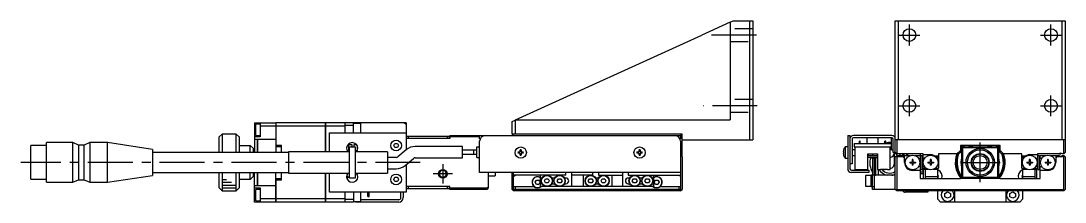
# Model space of a CAD drawing. Extents: x 0 to 776, y -8 to 645.
# Drawn here: x 407.6 to 776.5, y 292.9 to 356.9 of the extents above; entities that cross this region are included whole.
import ezdxf

# ---------------------------------------------------------------- set-up
doc = ezdxf.new("R2010")
doc.units = 0
doc.header["$LTSCALE"] = 0.5
doc.linetypes.add('CENTER', pattern=[50.8, 31.75, -6.35, 6.35, -6.35])
doc.linetypes.add('DASHED', pattern=[19.05, 12.7, -6.35])
for name, color, linetype in [('MSM_CENTER', 1, 'CENTER'), ('MSM_CONTINUOUS', 7, 'CONTINUOUS'), ('MSM_DASHED', 4, 'DASHED'), ('MSM_NARROW', 5, 'CONTINUOUS')]:
    doc.layers.add(name, color=color, linetype=linetype)

msp = doc.modelspace()

# ---------------------------------------------------------------- linework, layer by layer
at = {"layer": 'MSM_CENTER'}
for p, q in [((721.47, 348.25), (721.47, 355.65)), ((771.47, 348.25), (771.47, 355.65)), ((667.44, 351.95), (648.65, 351.95)), ((717.77, 351.95), (725.17, 351.95)), ((767.77, 351.95), (775.17, 351.95)), ((721.47, 323.25), (721.47, 330.65)), ((771.47, 323.25), (771.47, 330.65)), ((667.74, 326.95), (648.65, 326.95)), ((717.77, 326.95), (725.17, 326.95)), ((767.77, 326.95), (775.17, 326.95)), ((746.47, 299.95), (746.47, 313.95)), ((548.7, 306.95), (407.6, 306.95)), ((556.65, 306.35), (556.65, 299.55)), ((739.47, 306.95), (753.47, 306.95)), ((560.05, 302.95), (553.25, 302.95))]:
    msp.add_line(p, q, dxfattribs=at)
at = {"layer": 'MSM_CONTINUOUS'}
for p, q in [((658.15, 356.49), (648.15, 351.93)), ((658.15, 356.49), (659.15, 356.95)), ((658.15, 356.49), (658.15, 321.95)), ((659.15, 356.95), (666.15, 356.95)), ((665.15, 314.95), (665.15, 356.95)), ((666.15, 356.95), (666.15, 314.95)), ((716.47, 356.95), (776.47, 356.95)), ((716.47, 310.45), (716.47, 356.95)), ((717.47, 356.95), (717.47, 314.95)), ((775.47, 314.95), (775.47, 356.95)), ((776.47, 356.95), (776.47, 310.45)), ((582.35, 321.95), (648.15, 351.93)), ((490.15, 320.95), (490.15, 310.45)), ((490.15, 320.95), (497.65, 320.95)), ((492.15, 320.95), (492.15, 315.95)), ((497.65, 320.95), (497.65, 310.45)), ((497.65, 320.94), (497.66, 320.94)), ((497.66, 320.95), (497.66, 312.6)), ((515.15, 320.95), (497.66, 320.95)), ((515.15, 310.7), (515.15, 320.95)), ((515.15, 320.94), (515.16, 320.94)), ((543.65, 320.95), (515.16, 320.95)), ((515.16, 320.95), (515.16, 310.7)), ((522.15, 317.45), (522.15, 320.95)), ((525.15, 317.45), (525.15, 320.95)), ((543.15, 320.95), (543.65, 320.45)), ((543.65, 320.95), (543.65, 311.38)), ((581.15, 321.4), (582.15, 321.86)), ((581.15, 316.95), (581.15, 321.4)), ((582.15, 321.86), (582.35, 321.95)), ((582.15, 321.86), (582.15, 316.95)), ((582.35, 321.95), (658.15, 321.95)), ((490.15, 317.45), (490.65, 317.45)), ((490.65, 316.45), (490.65, 320.45)), ((492.15, 320.45), (490.65, 320.45)), ((497.65, 319.79), (492.15, 319.79)), ((497.65, 319.79), (497.66, 319.79)), ((515.15, 319.79), (497.66, 319.79)), ((515.15, 319.79), (515.16, 319.79)), ((522.15, 319.79), (515.16, 319.79)), ((516.65, 317.45), (543.65, 317.45)), ((516.65, 310.7), (516.65, 317.45)), ((525.15, 319.95), (522.15, 319.95)), ((527.65, 320.7), (525.15, 320.7)), ((527.65, 317.45), (527.65, 320.7)), ((416.65, 299.95), (416.65, 313.95)), ((425.95, 313.95), (416.65, 313.95)), ((425.95, 299.95), (425.95, 313.95)), ((427.95, 313.1), (425.95, 313.95)), ((431.95, 313.95), (429.95, 313.1)), ((431.95, 313.95), (431.95, 299.95)), ((438.15, 313.95), (431.95, 313.95)), ((438.15, 299.95), (438.15, 313.95)), ((454.15, 311.52), (438.15, 313.95)), ((478.65, 316.95), (477.65, 315.95)), ((477.65, 310.45), (477.65, 315.95)), ((478.65, 316.95), (478.65, 310.45)), ((483.65, 316.95), (478.65, 316.95)), ((483.65, 310.45), (483.65, 316.95)), ((484.65, 315.95), (483.65, 316.95)), ((484.65, 315.95), (484.65, 310.45)), ((492.15, 315.95), (490.15, 315.95)), ((490.35, 315.18), (490.15, 315.18)), ((490.35, 315.2), (490.35, 315.18)), ((490.35, 315.2), (491.15, 315.2)), ((490.65, 316.45), (492.15, 316.45)), ((491.15, 310.45), (491.15, 315.2)), ((491.15, 315.19), (491.16, 315.19)), ((491.16, 315.2), (491.16, 310.45)), ((491.16, 315.2), (497.65, 315.2)), ((539.29, 312.95), (539.72, 313.7)), ((539.72, 313.7), (540.58, 313.7)), ((540.58, 313.7), (541.02, 312.95)), ((559.15, 315.45), (543.65, 315.45)), ((543.85, 315.45), (543.85, 316.25)), ((543.85, 316.25), (558.85, 316.25)), ((544.35, 316.25), (544.35, 315.45)), ((558.35, 315.45), (558.35, 316.25)), ((558.85, 316.25), (558.85, 315.45)), ((559.15, 316.45), (559.15, 315.45)), ((559.15, 316.45), (640.65, 316.45)), ((569.65, 315.95), (559.15, 315.95)), ((569.65, 315.25), (569.65, 316.45)), ((569.65, 303.45), (569.65, 314.45)), ((641.15, 316.95), (581.15, 316.95)), ((581.15, 316.45), (581.65, 316.95)), ((581.4, 316.7), (581.65, 316.45)), ((641.15, 316.45), (640.65, 316.95)), ((640.65, 316.45), (640.9, 316.7)), ((640.65, 316.45), (640.65, 315.25)), ((640.65, 314.45), (640.65, 297.45)), ((641.15, 309.25), (641.15, 316.95)), ((641.15, 314.95), (666.15, 314.95)), ((699.67, 316.45), (700.47, 316.45)), ((699.67, 316.45), (699.67, 304.65)), ((700.47, 316.45), (700.47, 304.75)), ((701.27, 315.25), (701.27, 306.45)), ((715.27, 316.45), (701.67, 316.45)), ((715.27, 315.65), (701.67, 315.65)), ((701.97, 313.65), (701.97, 312.45)), ((701.97, 313.65), (714.97, 313.65)), ((704.09, 314.45), (703.84, 314.45)), ((703.84, 313.65), (703.84, 314.45)), ((704.09, 313.65), (704.09, 314.45)), ((706.47, 315.65), (706.47, 313.65)), ((710.47, 313.65), (710.47, 315.65)), ((712.84, 313.65), (712.84, 314.45)), ((713.09, 314.45), (712.84, 314.45)), ((713.09, 313.65), (713.09, 314.45)), ((714.97, 313.65), (714.97, 312.45)), ((715.17, 311.45), (715.17, 315.45)), ((715.61, 315.45), (715.17, 315.45)), ((715.67, 310.45), (715.67, 315.25)), ((776.47, 314.95), (716.47, 314.95)), ((716.97, 314.95), (716.97, 309.95)), ((775.97, 309.95), (775.97, 314.95)), ((411.15, 301), (411.15, 312.9)), ((416.65, 312.9), (411.15, 312.9)), ((427.95, 313.1), (427.95, 300.8)), ((429.95, 313.1), (427.95, 313.1)), ((429.95, 300.8), (429.95, 313.1)), ((454.15, 311.52), (454.15, 302.38)), ((502.15, 310.45), (454.15, 310.45)), ((484.65, 312.95), (488.65, 312.95)), ((488.65, 310.45), (488.65, 312.95)), ((489.65, 311.95), (488.65, 312.95)), ((489.65, 311.95), (489.65, 310.45)), ((497.65, 312.6), (499.65, 312.6)), ((497.66, 313.1), (499.65, 313.1)), ((499.65, 310.45), (499.65, 313.1)), ((502.15, 310.7), (502.15, 303.2)), ((523.65, 310.7), (502.15, 310.7)), ((524.58, 313.17), (523.33, 313.17)), ((523.33, 313.17), (523.33, 311.17)), ((523.33, 311.17), (523.65, 311.17)), ((523.65, 312.45), (525.65, 312.45)), ((523.65, 301.45), (523.65, 312.45)), ((524.58, 312.45), (524.58, 313.17)), ((526.23, 313.17), (525.23, 313.17)), ((525.23, 313.17), (525.23, 312.45)), ((525.65, 312.45), (525.65, 301.45)), ((525.65, 311.17), (526.48, 311.17)), ((537.15, 310.7), (525.65, 310.7)), ((526.48, 311.17), (526.48, 312.75)), ((537.15, 310.7), (537.15, 303.2)), ((539.72, 312.2), (539.29, 312.95)), ((540.58, 312.2), (539.72, 312.2)), ((541.02, 312.95), (540.58, 312.2)), ((543.71, 311.43), (540.79, 308.98)), ((563.65, 312.6), (546.92, 312.6)), ((563.65, 308.6), (563.65, 312.6)), ((568.65, 311.35), (563.65, 311.35)), ((563.65, 309.85), (568.65, 309.85)), ((567.65, 309.85), (567.65, 311.35)), ((568.65, 308.75), (568.65, 312.45)), ((568.65, 312.45), (569.65, 312.45)), ((583.22, 310.65), (583.95, 310.65)), ((583.95, 310.25), (583.22, 310.25)), ((583.95, 310.65), (583.95, 311.38)), ((583.95, 309.52), (583.95, 310.25)), ((584.35, 311.38), (584.35, 310.65)), ((584.35, 310.65), (585.08, 310.65)), ((584.35, 310.25), (584.35, 309.52)), ((585.08, 310.25), (584.35, 310.25)), ((625.22, 310.65), (625.95, 310.65)), ((625.95, 310.25), (625.22, 310.25)), ((625.95, 310.65), (625.95, 311.38)), ((625.95, 309.52), (625.95, 310.25)), ((626.35, 311.38), (626.35, 310.65)), ((626.35, 310.65), (627.08, 310.65)), ((626.35, 310.25), (626.35, 309.52)), ((627.08, 310.25), (626.35, 310.25)), ((641.15, 309.95), (640.65, 310.45)), ((641.15, 309.95), (640.65, 309.95)), ((698.08, 310.65), (698.21, 310.65)), ((698.21, 310.25), (698.08, 310.25)), ((698.21, 311.4), (698.21, 311.38)), ((698.21, 310.65), (698.21, 310.25)), ((698.77, 312.45), (698.77, 308.45)), ((699.67, 312.45), (698.77, 312.45)), ((702.22, 311.45), (701.27, 311.45)), ((701.97, 312.45), (714.97, 312.45)), ((702.22, 312.45), (702.22, 304.45)), ((706.72, 309.95), (710.22, 309.95)), ((706.72, 304.45), (706.72, 309.95)), ((710.22, 309.95), (710.22, 304.45)), ((714.72, 304.45), (714.72, 312.45)), ((715.17, 312.45), (714.97, 312.45)), ((715.17, 311.45), (715.67, 311.45)), ((716.47, 310.45), (715.67, 310.45)), ((716.21, 306.74), (716.21, 310.45)), ((716.97, 309.95), (716.47, 310.45)), ((726.27, 309.95), (716.97, 309.95)), ((718.97, 309.95), (718.97, 309.45)), ((719.47, 309.95), (719.47, 309.45)), ((720.47, 309.95), (720.47, 309.45)), ((725.39, 309.37), (725.39, 309.95)), ((726.27, 308.5), (726.27, 309.95)), ((738.97, 309.95), (731.77, 309.95)), ((731.77, 309.95), (731.77, 304.95)), ((738.26, 309.95), (739.47, 311.15)), ((739.47, 310.45), (738.97, 309.95)), ((753.47, 312.95), (739.47, 312.95)), ((739.47, 312.95), (739.47, 310.45)), ((739.97, 311.65), (740.27, 311.95)), ((739.97, 302.25), (739.97, 311.65)), ((740.47, 312.15), (740.27, 311.95)), ((740.27, 311.95), (740.27, 301.95)), ((740.47, 312.15), (740.77, 312.45)), ((752.47, 312.15), (740.47, 312.15)), ((740.77, 312.45), (752.17, 312.45)), ((752.17, 312.45), (752.47, 312.15)), ((752.67, 311.95), (752.47, 312.15)), ((752.67, 301.95), (752.67, 311.95)), ((752.67, 311.95), (752.97, 311.65)), ((752.97, 311.65), (752.97, 302.25)), ((753.47, 310.45), (753.47, 312.95)), ((753.47, 311.15), (754.67, 309.95)), ((753.97, 309.95), (753.47, 310.45)), ((761.17, 309.95), (753.97, 309.95)), ((761.17, 304.95), (761.17, 309.95)), ((774.2, 309.95), (766.67, 309.95)), ((766.67, 309.95), (766.67, 308.5)), ((774.2, 309.95), (774.97, 309.95)), ((774.97, 309.95), (774.97, 310.19)), ((775.97, 309.95), (775.53, 309.95)), ((776.47, 310.45), (775.97, 309.95)), ((540.14, 308.74), (537.15, 308.74)), ((543.36, 305.91), (546.28, 308.36)), ((543.65, 306.16), (543.65, 296.45)), ((546.92, 308.6), (563.65, 308.6)), ((568.65, 308.75), (569.65, 308.75)), ((641.15, 309.72), (640.65, 309.72)), ((640.75, 309.55), (640.65, 309.55)), ((641.15, 308.95), (640.65, 309.45)), ((640.65, 308.95), (640.9, 309.2)), ((641.15, 309.25), (641.05, 309.15)), ((641.05, 309.25), (641.05, 309.05)), ((641.15, 308.95), (641.15, 297.45)), ((698.21, 309.52), (698.21, 309.5)), ((698.77, 308.45), (699.67, 308.45)), ((701.27, 306.45), (700.47, 306.45)), ((701.27, 309.45), (702.22, 309.45)), ((710.22, 309.25), (706.72, 309.25)), ((710.22, 308.75), (706.72, 308.75)), ((710.22, 308.6), (708.47, 308.6)), ((708.47, 308.45), (708.97, 308.45)), ((708.47, 308.45), (708.47, 302.45)), ((708.97, 308.45), (708.97, 297.45)), ((709.47, 308.6), (709.47, 302.45)), ((716.47, 308.95), (716.97, 309.45)), ((716.47, 297.45), (716.47, 308.95)), ((716.72, 309.2), (716.97, 308.95)), ((716.97, 309.45), (721.85, 309.45)), ((716.97, 308.95), (716.97, 297.45)), ((719.27, 308.95), (716.97, 308.95)), ((719.77, 309.3), (719.27, 308.95)), ((719.27, 308.95), (719.77, 308.45)), ((719.77, 306.95), (719.77, 309.45)), ((721.57, 307.09), (721.57, 306.8)), ((721.57, 307.09), (722.36, 307.09)), ((721.57, 306.8), (722.36, 306.8)), ((722.1, 307.09), (722.1, 306.8)), ((722.42, 307.95), (722.42, 307.15)), ((722.71, 307.95), (722.42, 307.95)), ((722.42, 307.42), (722.71, 307.42)), ((722.42, 306.74), (722.42, 305.95)), ((722.42, 306.48), (722.71, 306.48)), ((722.71, 307.95), (722.71, 307.15)), ((722.71, 306.74), (722.71, 305.95)), ((722.77, 307.09), (723.57, 307.09)), ((722.77, 306.8), (723.57, 306.8)), ((723.04, 306.8), (723.04, 307.09)), ((723.28, 309.45), (725.27, 309.45)), ((723.57, 307.09), (723.57, 306.8)), ((725.27, 308.5), (724.97, 308.33)), ((725.27, 309.45), (725.27, 308.5)), ((725.47, 309.25), (725.42, 309.3)), ((725.47, 309.45), (726.07, 309.45)), ((725.47, 304.45), (725.47, 309.45)), ((726.07, 304.45), (726.07, 309.45)), ((726.27, 308.95), (726.07, 308.95)), ((726.27, 309.72), (728.92, 309.72)), ((726.27, 308.5), (726.49, 308.37)), ((726.47, 308.37), (726.47, 308.38)), ((727.97, 307.09), (727.97, 306.8)), ((727.97, 307.09), (728.76, 307.09)), ((727.97, 306.8), (728.76, 306.8)), ((728.5, 307.09), (728.5, 306.8)), ((729.11, 307.95), (728.82, 307.95)), ((728.82, 307.95), (728.82, 307.15)), ((728.82, 307.42), (729.11, 307.42)), ((728.82, 306.74), (728.82, 305.95)), ((728.82, 306.48), (729.11, 306.48)), ((729.11, 307.95), (729.11, 307.15)), ((729.11, 306.74), (729.11, 305.95)), ((729.17, 307.09), (729.97, 307.09)), ((729.17, 306.8), (729.97, 306.8)), ((729.44, 306.8), (729.44, 307.09)), ((729.97, 307.09), (729.97, 306.8)), ((730.48, 309.25), (731.77, 309.25)), ((731.77, 308.75), (731.04, 308.75)), ((761.17, 309.25), (762.45, 309.25)), ((761.89, 308.75), (761.17, 308.75)), ((762.97, 307.09), (762.97, 306.8)), ((762.97, 307.09), (763.76, 307.09)), ((762.97, 306.8), (763.76, 306.8)), ((763.5, 307.09), (763.5, 306.8)), ((764.11, 307.95), (763.82, 307.95)), ((763.82, 307.95), (763.82, 307.15)), ((763.82, 307.42), (764.11, 307.42)), ((763.82, 306.74), (763.82, 305.95)), ((763.82, 306.48), (764.11, 306.48)), ((764.01, 309.72), (766.67, 309.72)), ((764.11, 307.95), (764.11, 307.15)), ((764.11, 306.74), (764.11, 305.95)), ((764.17, 307.09), (764.97, 307.09)), ((764.17, 306.8), (764.97, 306.8)), ((764.44, 306.8), (764.44, 307.09)), ((764.97, 307.09), (764.97, 306.8)), ((766.44, 308.37), (766.67, 308.5)), ((766.47, 308.37), (766.47, 308.38)), ((766.87, 309.45), (767.47, 309.45)), ((766.87, 304.45), (766.87, 309.45)), ((767.47, 304.45), (767.47, 309.45)), ((767.67, 308.5), (767.67, 309.45)), ((767.67, 309.45), (769.65, 309.45)), ((767.96, 308.33), (767.67, 308.5)), ((769.37, 307.09), (769.37, 306.8)), ((769.37, 307.09), (770.16, 307.09)), ((769.37, 306.8), (770.16, 306.8)), ((769.9, 307.09), (769.9, 306.8)), ((770.51, 307.95), (770.22, 307.95)), ((770.22, 307.95), (770.22, 307.15)), ((770.22, 307.42), (770.51, 307.42)), ((770.22, 306.74), (770.22, 305.95)), ((770.22, 306.48), (770.51, 306.48)), ((770.51, 307.95), (770.51, 307.15)), ((770.51, 306.74), (770.51, 305.95)), ((770.57, 307.09), (771.37, 307.09)), ((770.57, 306.8), (771.37, 306.8)), ((770.84, 306.8), (770.84, 307.09)), ((771.08, 309.45), (774.2, 309.45)), ((771.37, 307.09), (771.37, 306.8)), ((773.17, 309.45), (773.17, 306.95)), ((773.67, 308.95), (773.17, 309.3)), ((773.17, 308.45), (773.67, 308.95)), ((775.97, 308.95), (773.67, 308.95)), ((775.53, 309.45), (775.97, 309.45)), ((775.97, 309.45), (776.47, 308.95)), ((775.97, 308.95), (776.22, 309.2)), ((775.97, 297.45), (775.97, 308.95)), ((776.47, 308.95), (776.47, 297.45)), ((454.15, 303.45), (502.15, 303.45)), ((477.65, 297.95), (477.65, 303.45)), ((478.65, 303.45), (478.65, 296.95)), ((483.65, 296.95), (483.65, 303.45)), ((484.65, 303.45), (484.65, 297.95)), ((488.65, 300.95), (488.65, 303.45)), ((489.65, 303.45), (489.65, 301.95)), ((490.15, 292.95), (490.15, 303.45)), ((491.15, 298.7), (491.15, 303.45)), ((491.16, 303.45), (491.16, 298.7)), ((497.65, 292.95), (497.65, 303.45)), ((499.65, 300.79), (499.65, 303.45)), ((502.15, 303.2), (523.65, 303.2)), ((515.15, 292.95), (515.15, 303.2)), ((515.16, 303.2), (515.16, 292.95)), ((516.65, 296.45), (516.65, 303.2)), ((522.97, 303.02), (523.15, 303.02)), ((523.15, 303.2), (523.15, 303.02)), ((525.65, 303.2), (537.15, 303.2)), ((537.15, 304.74), (540.14, 304.74)), ((640.65, 303.45), (569.65, 303.45)), ((572.65, 303.45), (572.65, 297.95)), ((575.15, 303.45), (575.15, 302.2)), ((581.15, 297.45), (581.15, 303.45)), ((581.65, 297.45), (581.65, 303.45)), ((600.15, 302.45), (600.15, 303.45)), ((602.15, 303.45), (602.15, 298.45)), ((609.65, 302.45), (609.65, 303.45)), ((611.65, 303.45), (611.65, 302.45)), ((620.15, 303.45), (620.15, 298.45)), ((622.15, 303.45), (622.15, 302.45)), ((707.17, 303.45), (700.87, 303.45)), ((700.97, 304.25), (707.17, 304.25)), ((702.22, 304.45), (706.72, 304.45)), ((707.17, 304.25), (707.17, 303.45)), ((710.22, 304.45), (711.22, 304.45)), ((710.47, 304.45), (710.47, 302.45)), ((711.22, 304.55), (713.72, 304.55)), ((711.22, 304.45), (711.22, 304.55)), ((712.02, 304.55), (712.02, 304.45)), ((712.02, 304.45), (712.92, 304.45)), ((712.39, 304.55), (712.39, 304.45)), ((712.54, 304.55), (712.54, 304.45)), ((712.92, 304.55), (712.92, 304.45)), ((713.72, 304.45), (713.72, 304.55)), ((713.72, 304.45), (714.72, 304.45)), ((722.71, 305.95), (722.42, 305.95)), ((725.27, 304.15), (722.57, 304.15)), ((724.97, 305.57), (725.27, 305.4)), ((725.07, 305.52), (725.05, 305.52)), ((725.27, 305.4), (725.27, 301.25)), ((725.27, 305.02), (725.47, 305.02)), ((726.47, 303.52), (725.27, 303.52)), ((725.27, 303.02), (726.47, 303.02)), ((726.47, 302.95), (725.27, 302.95)), ((725.47, 304.45), (726.07, 304.45)), ((726.07, 305.02), (726.27, 305.02)), ((726.49, 305.53), (726.27, 305.4)), ((726.27, 303.52), (726.27, 305.4)), ((726.27, 304.95), (727.3, 304.95)), ((726.77, 304.45), (726.27, 304.95)), ((726.27, 302.95), (726.27, 303.02)), ((726.47, 305.52), (726.47, 305.52)), ((726.47, 305.51), (726.47, 305.52)), ((726.47, 301.25), (726.47, 304.75)), ((728.25, 304.45), (726.77, 304.45)), ((727.02, 304.45), (727.02, 301.25)), ((729.11, 305.95), (728.82, 305.95)), ((731.52, 304.45), (729.68, 304.45)), ((730.63, 304.95), (731.77, 304.95)), ((731.77, 304.95), (731.27, 304.45)), ((731.52, 301.25), (731.52, 304.45)), ((743.3, 303.75), (743.49, 303.75)), ((743.72, 303.52), (743.49, 303.75)), ((743.72, 303.52), (743.55, 303.52)), ((743.72, 303.39), (743.72, 303.52)), ((749.44, 303.75), (749.22, 303.52)), ((749.38, 303.52), (749.22, 303.52)), ((749.22, 303.52), (749.22, 303.39)), ((749.22, 303.39), (749.22, 303.39)), ((749.44, 303.75), (749.63, 303.75)), ((761.17, 304.95), (762.3, 304.95)), ((761.67, 304.45), (761.17, 304.95)), ((763.25, 304.45), (761.42, 304.45)), ((761.42, 304.45), (761.42, 301.25)), ((764.11, 305.95), (763.82, 305.95)), ((766.17, 304.45), (764.68, 304.45)), ((765.63, 304.95), (766.67, 304.95)), ((765.92, 301.25), (765.92, 304.45)), ((766.67, 304.95), (766.17, 304.45)), ((766.67, 305.4), (766.44, 305.53)), ((766.47, 305.51), (766.47, 305.52)), ((766.47, 301.25), (766.47, 304.75)), ((766.67, 305.4), (766.67, 304.95)), ((766.87, 304.45), (767.47, 304.45)), ((767.67, 305.4), (767.96, 305.57)), ((767.67, 301.25), (767.67, 305.4)), ((770.37, 304.15), (767.67, 304.15)), ((770.51, 305.95), (770.22, 305.95)), ((411.15, 301), (416.65, 301)), ((416.65, 299.95), (425.95, 299.95)), ((425.95, 299.95), (427.95, 300.8)), ((427.95, 300.8), (429.95, 300.8)), ((429.95, 300.8), (431.95, 299.95)), ((431.95, 299.95), (438.15, 299.95)), ((438.15, 299.95), (454.15, 302.38)), ((488.65, 300.95), (484.65, 300.95)), ((488.65, 300.95), (489.65, 301.95)), ((497.65, 301.29), (499.65, 301.29)), ((497.66, 301.29), (497.66, 292.95)), ((497.66, 300.79), (499.65, 300.79)), ((523.15, 302.02), (522.65, 302.02)), ((522.7, 301.52), (523.15, 301.52)), ((523.15, 302.02), (523.15, 301.52)), ((525.65, 301.45), (523.65, 301.45)), ((539.29, 300.95), (539.72, 301.7)), ((539.72, 300.2), (539.29, 300.95)), ((539.72, 301.7), (540.58, 301.7)), ((540.58, 300.2), (539.72, 300.2)), ((540.58, 301.7), (541.02, 300.95)), ((541.02, 300.95), (540.58, 300.2)), ((572.65, 302.2), (575.15, 302.2)), ((581.65, 301.95), (582.15, 302.45)), ((600.15, 302.45), (581.65, 302.45)), ((589.29, 299.95), (589.72, 300.7)), ((589.72, 299.2), (589.29, 299.95)), ((589.72, 300.7), (590.58, 300.7)), ((590.58, 299.2), (589.72, 299.2)), ((590.58, 300.7), (591.02, 299.95)), ((591.02, 299.95), (590.58, 299.2)), ((591.15, 298.45), (591.15, 302.45)), ((592.54, 300.45), (592.97, 301.2)), ((592.97, 299.7), (592.54, 300.45)), ((592.97, 301.2), (593.83, 301.2)), ((593.83, 299.7), (592.97, 299.7)), ((593.83, 301.2), (594.27, 300.45)), ((594.27, 300.45), (593.83, 299.7)), ((596.17, 301.45), (595.13, 301.45)), ((595.13, 299.45), (596.17, 299.45)), ((597.04, 300.45), (597.47, 301.2)), ((597.47, 299.7), (597.04, 300.45)), ((597.47, 301.2), (598.33, 301.2)), ((598.33, 299.7), (597.47, 299.7)), ((598.33, 301.2), (598.77, 300.45)), ((598.77, 300.45), (598.33, 299.7)), ((600.15, 301.45), (599.63, 301.45)), ((599.63, 299.45), (600.15, 299.45)), ((609.65, 302.45), (602.15, 302.45)), ((606.35, 298.45), (606.35, 302.45)), ((608.04, 300.45), (608.47, 301.2)), ((608.47, 299.7), (608.04, 300.45)), ((608.47, 301.2), (609.33, 301.2)), ((609.33, 299.7), (608.47, 299.7)), ((609.33, 301.2), (609.77, 300.45)), ((609.77, 300.45), (609.33, 299.7)), ((611.67, 301.45), (610.63, 301.45)), ((610.63, 299.45), (611.67, 299.45)), ((611.65, 302.45), (620.15, 302.45)), ((612.54, 300.45), (612.97, 301.2)), ((612.97, 299.7), (612.54, 300.45)), ((612.97, 301.2), (613.83, 301.2)), ((613.83, 299.7), (612.97, 299.7)), ((613.83, 301.2), (614.27, 300.45)), ((614.27, 300.45), (613.83, 299.7)), ((616.35, 302.45), (616.35, 298.45)), ((622.15, 302.45), (640.65, 302.45)), ((622.67, 301.45), (622.15, 301.45)), ((622.15, 299.45), (622.67, 299.45)), ((623.54, 300.45), (623.97, 301.2)), ((623.97, 299.7), (623.54, 300.45)), ((623.97, 301.2), (624.83, 301.2)), ((624.83, 299.7), (623.97, 299.7)), ((624.83, 301.2), (625.27, 300.45)), ((625.27, 300.45), (624.83, 299.7)), ((627.17, 301.45), (626.13, 301.45)), ((626.13, 299.45), (627.17, 299.45)), ((628.04, 300.45), (628.47, 301.2)), ((628.47, 299.7), (628.04, 300.45)), ((628.47, 301.2), (629.33, 301.2)), ((629.33, 299.7), (628.47, 299.7)), ((629.33, 301.2), (629.77, 300.45)), ((629.77, 300.45), (629.33, 299.7)), ((631.15, 298.45), (631.15, 302.45)), ((631.29, 299.95), (631.72, 300.7)), ((631.72, 299.2), (631.29, 299.95)), ((631.72, 300.7), (632.58, 300.7)), ((632.58, 299.2), (631.72, 299.2)), ((632.58, 300.7), (633.02, 299.95)), ((633.02, 299.95), (632.58, 299.2)), ((640.15, 302.45), (640.65, 301.95)), ((705.97, 302.35), (705.97, 298.55)), ((707.97, 302.35), (705.97, 302.35)), ((707.97, 298.45), (707.97, 302.45)), ((716.47, 302.45), (707.97, 302.45)), ((708.47, 298.45), (708.47, 302.45)), ((708.97, 301.95), (709.47, 302.45)), ((725.27, 301.25), (739.47, 301.25)), ((727.02, 301.95), (731.52, 301.95)), ((739.47, 301.25), (739.47, 301.45)), ((739.47, 301.45), (753.47, 301.45)), ((740.27, 301.95), (739.97, 302.25)), ((740.27, 301.95), (740.47, 301.75)), ((740.77, 301.45), (740.47, 301.75)), ((740.47, 301.75), (752.47, 301.75)), ((752.47, 301.75), (752.17, 301.45)), ((752.47, 301.75), (752.67, 301.95)), ((752.97, 302.25), (752.67, 301.95)), ((753.47, 301.45), (753.47, 301.25)), ((753.47, 301.25), (767.67, 301.25)), ((761.42, 301.95), (765.92, 301.95)), ((477.65, 297.95), (478.65, 296.95)), ((478.65, 296.95), (483.65, 296.95)), ((483.65, 296.95), (484.65, 297.95)), ((490.15, 298.72), (490.35, 298.72)), ((490.15, 297.95), (492.15, 297.95)), ((490.15, 296.45), (490.65, 296.45)), ((490.35, 298.72), (490.35, 298.7)), ((491.15, 298.7), (490.35, 298.7)), ((490.65, 293.45), (490.65, 297.45)), ((492.15, 297.45), (490.65, 297.45)), ((491.15, 298.71), (491.16, 298.71)), ((497.65, 298.7), (491.16, 298.7)), ((492.15, 297.95), (492.15, 292.95)), ((543.65, 296.45), (516.65, 296.45)), ((522.15, 292.95), (522.15, 296.45)), ((525.15, 296.45), (525.15, 292.95)), ((527.65, 293.2), (527.65, 296.45)), ((530.15, 294.95), (530.15, 296.45)), ((530.65, 294.95), (530.65, 296.45)), ((541.85, 294.55), (541.85, 296.45)), ((542.65, 296.45), (542.65, 294.55)), ((559.15, 298.45), (543.65, 298.45)), ((558.85, 297.65), (543.65, 297.65)), ((543.85, 297.65), (543.85, 298.45)), ((544.35, 298.45), (544.35, 297.65)), ((558.35, 297.65), (558.35, 298.45)), ((558.85, 298.45), (558.85, 297.65)), ((559.15, 297.45), (559.15, 298.45)), ((559.15, 297.95), (572.04, 297.95)), ((572.15, 297.45), (559.15, 297.45)), ((571.54, 297.45), (572.04, 297.95)), ((572.04, 297.95), (572.65, 298.25)), ((572.65, 297.95), (572.15, 297.45)), ((581.65, 296.95), (581.15, 297.45)), ((581.65, 297.45), (581.4, 297.2)), ((581.65, 298.45), (588.83, 298.45)), ((640.65, 297.45), (581.65, 297.45)), ((640.65, 296.95), (581.65, 296.95)), ((582.15, 298.45), (582.15, 297.45)), ((631.15, 298.45), (591.15, 298.45)), ((633.47, 298.45), (640.65, 298.45)), ((640.15, 297.45), (640.15, 298.45)), ((640.9, 297.2), (640.65, 297.45)), ((640.65, 296.95), (641.15, 297.45)), ((705.97, 298.55), (707.97, 298.55)), ((707.97, 298.45), (708.97, 298.45)), ((708.47, 297.45), (708.47, 298.45)), ((716.47, 297.45), (708.47, 297.45)), ((716.97, 296.95), (716.47, 297.45)), ((716.97, 297.45), (716.72, 297.2)), ((716.97, 297.45), (775.97, 297.45)), ((775.97, 296.95), (716.97, 296.95)), ((727.97, 296.45), (719.97, 296.45)), ((727.97, 296.95), (727.97, 296.45)), ((731.47, 293.95), (731.47, 296.95)), ((733.97, 296.03), (734.97, 296.6)), ((733.97, 294.87), (733.97, 296.03)), ((734.97, 296.6), (735.97, 296.03)), ((735.97, 296.03), (735.97, 294.87)), ((737.47, 292.95), (737.47, 296.95)), ((755.47, 296.95), (755.47, 292.95)), ((756.97, 296.03), (757.97, 296.6)), ((756.97, 294.87), (756.97, 296.03)), ((757.97, 296.6), (758.97, 296.03)), ((758.97, 296.03), (758.97, 294.87)), ((761.47, 296.95), (761.47, 293.95)), ((776.22, 297.2), (775.97, 297.45)), ((776.47, 297.45), (775.97, 296.95)), ((497.65, 292.95), (490.15, 292.95)), ((490.65, 293.45), (492.15, 293.45)), ((497.65, 294.1), (492.15, 294.1)), ((497.65, 294.11), (497.66, 294.11)), ((497.65, 292.96), (497.66, 292.96)), ((515.15, 294.1), (497.66, 294.1)), ((515.15, 292.95), (497.66, 292.95)), ((515.15, 294.11), (515.16, 294.11)), ((515.15, 292.96), (515.16, 292.96)), ((522.15, 294.1), (515.16, 294.1)), ((525.15, 292.95), (515.16, 292.95)), ((522.15, 293.95), (525.15, 293.95)), ((525.15, 293.2), (527.65, 293.2)), ((525.85, 292.95), (525.85, 293.2)), ((541.05, 292.95), (525.85, 292.95)), ((526.35, 293.2), (526.35, 292.95)), ((541.05, 293.75), (527.65, 293.75)), ((530.15, 294.95), (530.65, 294.95)), ((731.47, 293.95), (732.47, 292.95)), ((737.47, 292.95), (732.47, 292.95)), ((734.97, 294.29), (733.97, 294.87)), ((735.97, 294.87), (734.97, 294.29)), ((755.47, 292.95), (737.47, 292.95)), ((760.47, 292.95), (755.47, 292.95)), ((757.97, 294.29), (756.97, 294.87)), ((758.97, 294.87), (757.97, 294.29)), ((760.47, 292.95), (761.47, 293.95))]:
    msp.add_line(p, q, dxfattribs=at)
for centre, radius in [((721.47, 351.95), 2.25), ((771.47, 351.95), 2.25), ((721.47, 326.95), 2.25), ((771.47, 326.95), 2.25), ((540.15, 312.95), 1.9), ((584.15, 310.45), 2), ((626.15, 310.45), 2), ((746.47, 306.95), 5), ((746.47, 306.95), 4.5), ((746.47, 306.95), 3.15), ((746.47, 306.95), 3), ((722.57, 306.95), 2.6), ((728.97, 306.95), 2.6), ((763.97, 306.95), 2.6), ((770.37, 306.95), 2.6), ((540.15, 300.95), 1.9), ((593.4, 300.45), 2), ((593.4, 300.45), 1.9), ((597.9, 300.45), 2), ((597.9, 300.45), 1.9), ((608.9, 300.45), 2), ((608.9, 300.45), 1.9), ((613.4, 300.45), 2), ((613.4, 300.45), 1.9), ((624.4, 300.45), 2), ((624.4, 300.45), 1.9), ((628.9, 300.45), 2), ((628.9, 300.45), 1.9)]:
    msp.add_circle(centre, radius, dxfattribs=at)
at = {"layer": 'MSM_CONTINUOUS', "extrusion": (0, 0, -1)}
msp.add_circle((-556.65, 302.95), 1.23, dxfattribs=at)
at = {"layer": 'MSM_CONTINUOUS'}
for centre, radius, start, end in [((524.65, 311.95), 2, 321.3178, 218.6822), ((571.65, 314.45), 2, 90, 180), ((638.65, 314.45), 2, 0, 90), ((701.67, 315.25), 1.2, 90, 180), ((701.67, 315.25), 0.4, 90, 180), ((714.47, 306.95), 7, 103.4233, 106.835), ((714.47, 306.95), 7, 84.2608, 101.3282), ((715.27, 315.25), 1.2, 0, 90), ((715.27, 315.25), 0.4, 0, 90), ((546.92, 307.6), 5, 90, 130), ((584.15, 310.45), 0.95, 167.8468, 192.1532), ((584.15, 310.45), 0.435, 152.6335, 207.3665), ((584.15, 310.45), 0.95, 77.8468, 102.1532), ((584.15, 310.45), 0.435, 62.6335, 117.3665), ((584.15, 310.45), 0.435, 242.6335, 297.3665), ((584.15, 310.45), 0.435, 332.6335, 27.3665), ((584.15, 310.45), 0.95, 347.8468, 12.1532), ((626.15, 310.45), 0.95, 167.8468, 192.1532), ((626.15, 310.45), 0.435, 152.6335, 207.3665), ((626.15, 310.45), 0.95, 77.8468, 102.1532), ((626.15, 310.45), 0.435, 62.6335, 117.3665), ((626.15, 310.45), 0.435, 242.6335, 297.3665), ((626.15, 310.45), 0.435, 332.6335, 27.3665), ((626.15, 310.45), 0.95, 347.8468, 12.1532), ((701.27, 310.45), 3.19, 163.0947, 176.4097), ((701.27, 310.45), 3.19, 183.5904, 196.9053), ((701.27, 310.45), 3.2, 141.3178, 162.73), ((706.97, 310.05), 0.25, 203.5782, 336.4218), ((708.47, 310.05), 0.25, 203.5782, 336.4218), ((709.97, 310.05), 0.25, 203.5782, 336.4218), ((714.21, 310.6), 2, 284.6156, 355.6988), ((714.21, 310.6), 2, 61.4886, 67.8314), ((714.47, 306.95), 3.75, 41.8103, 62.2624), ((714.47, 306.95), 4.57, 33.1646, 41.0301), ((714.47, 306.95), 7, 20.9248, 25.3769), ((746.47, 306.95), 8.8, 160.0677, 218.6822), ((746.47, 306.95), 8.5, 159.3327, 220.3202), ((746.47, 306.95), 8.2, 158.5399, 222.1236), ((746.47, 306.95), 8.5, 135.0991, 145.4397), ((746.47, 306.95), 8.2, 132.9703, 148.6119), ((746.47, 306.95), 9, 138.1897, 141.0576), ((746.47, 306.95), 8.8, 137.0141, 142.6982), ((746.47, 306.95), 6.8, 118.0725, 126.0189), ((746.47, 306.95), 6.5, 112.6199, 122.2042), ((746.47, 306.95), 6.5, 57.7958, 67.3801), ((746.47, 306.95), 6.8, 53.9811, 61.9275), ((746.47, 306.95), 8.2, 31.3881, 47.0297), ((746.47, 306.95), 8.5, 34.5603, 44.9009), ((746.47, 306.95), 8.2, 317.8764, 21.4601), ((746.47, 306.95), 8.8, 37.3018, 42.9859), ((746.47, 306.95), 8.5, 319.6798, 20.6673), ((746.47, 306.95), 9, 38.9424, 41.8103), ((746.47, 306.95), 8.8, 321.3178, 19.9323), ((774.87, 309.2), 1, 48.5904, 131.4096), ((540.14, 309.74), 1, 270, 310), ((546.92, 307.6), 1, 90, 130), ((584.15, 310.45), 0.95, 257.8468, 282.1532), ((626.15, 310.45), 0.95, 257.8468, 282.1532), ((640.75, 309.25), 0.3, 0, 90), ((701.27, 310.45), 3.2, 197.27, 218.6822), ((714.47, 306.95), 7, 165.0994, 211.0027), ((708.47, 310.6), 2, 247.6684, 292.3316), ((714.21, 306.74), 2, 284.6156, 0), ((722.57, 306.95), 2.8, 180, 270), ((722.36, 307.15), 0.06, 270, 0), ((722.36, 306.74), 0.06, 0, 90), ((722.77, 307.15), 0.06, 180, 270), ((722.77, 306.74), 0.06, 90, 180), ((725.77, 306.95), 1.59, 100.893, 126.1972), ((725.88, 306.83), 1.75, 121.3783, 127.006), ((725.49, 309.37), 0.1, 180, 225), ((725.77, 306.95), 1.59, 53.8027, 79.1069), ((725.65, 306.83), 1.75, 52.994, 61.3783), ((728.76, 307.15), 0.06, 270, 0), ((728.76, 306.74), 0.06, 0, 90), ((728.92, 306.92), 2.8, 40.6764, 90), ((729.17, 307.15), 0.06, 180, 270), ((729.17, 306.74), 0.06, 90, 180), ((746.47, 306.95), 6.8, 162.9174, 197.0826), ((746.47, 306.95), 6.8, 342.9174, 17.0826), ((764.01, 306.92), 2.8, 90, 139.3236), ((763.76, 307.15), 0.06, 270, 0), ((763.76, 306.74), 0.06, 0, 90), ((764.17, 307.15), 0.06, 180, 270), ((764.17, 306.74), 0.06, 90, 180), ((767.17, 306.95), 1.59, 100.893, 126.1972), ((767.28, 306.83), 1.75, 118.6217, 127.006), ((767.17, 306.95), 1.59, 53.8027, 79.1069), ((767.05, 306.83), 1.75, 52.994, 58.6217), ((770.16, 307.15), 0.06, 270, 0), ((770.16, 306.74), 0.06, 0, 90), ((770.37, 306.95), 2.8, 270, 0), ((770.57, 307.15), 0.06, 180, 270), ((770.57, 306.74), 0.06, 90, 180), ((774.87, 310.2), 1, 228.5904, 311.4096), ((524.65, 301.95), 2, 141.3178, 38.6822), ((540.14, 309.74), 5, 270, 310), ((700.87, 304.65), 1.2, 180, 270), ((700.97, 304.75), 0.5, 180, 270), ((714.47, 306.95), 7, 218.2132, 220.0052), ((714.47, 306.95), 4.57, 213.1646, 259.9589), ((714.47, 306.95), 3.75, 219.7918, 302.2309), ((714.47, 306.95), 4.57, 280.0411, 295.9532), ((725.88, 307.06), 1.75, 232.994, 238.6217), ((725.77, 306.95), 1.59, 233.8028, 259.107), ((725.77, 306.95), 1.59, 280.8931, 306.1973), ((725.65, 307.06), 1.75, 298.6217, 307.006), ((730.47, 301.95), 2.6, 344.3815, 66.1812), ((762.47, 301.95), 2.6, 113.8188, 195.6185), ((767.28, 307.06), 1.75, 232.994, 241.3783), ((767.17, 306.95), 1.59, 233.8028, 259.107), ((767.17, 306.95), 1.59, 280.8931, 306.1973), ((767.05, 307.06), 1.75, 301.3783, 307.006), ((525.95, 300.28), 0.2, 75.0744, 180.8063), ((590.15, 299.95), 2, 60, 311.4096), ((590.15, 299.95), 1.9, 58.2431, 307.8636), ((600.15, 300.45), 1, 270, 90), ((622.15, 300.45), 1, 90, 270), ((632.15, 299.95), 2, 228.5904, 120), ((632.15, 299.95), 1.9, 232.1364, 121.7568), ((719.97, 297.45), 1, 210.0001, 270), ((734.97, 295.45), 2.25, 138.1897, 41.8103), ((757.97, 295.45), 2.25, 138.1897, 41.8103), ((541.05, 294.55), 0.8, 270, 0), ((541.05, 294.55), 1.6, 270, 0)]:
    msp.add_arc(centre, radius, start, end, dxfattribs=at)
at = {"layer": 'MSM_DASHED'}
for p, q in [((666.15, 354.2), (658.15, 354.2)), ((658.15, 349.7), (666.15, 349.7)), ((666.15, 329.2), (658.15, 329.2)), ((658.15, 324.7), (666.15, 324.7))]:
    msp.add_line(p, q, dxfattribs=at)
at = {"layer": 'MSM_NARROW'}
for p, q in [((749.22, 303.39), (749.22, 303.39)), ((478.65, 300.95), (480.25, 300.95)), ((478.65, 299.95), (481.95, 299.95)), ((478.65, 298.95), (483.65, 298.95)), ((478.65, 297.95), (483.65, 297.95))]:
    msp.add_line(p, q, dxfattribs=at)
for centre, radius in [((746.47, 306.95), 2.46), ((556.65, 302.95), 1.5)]:
    msp.add_circle(centre, radius, dxfattribs=at)
for centre, start, end in [((730.47, 301.95), 327.1401, 32.8599), ((762.47, 301.95), 147.1401, 212.8599)]:
    msp.add_arc(centre, 1.25, start, end, dxfattribs=at)

doc.saveas('drawing.dxf')
